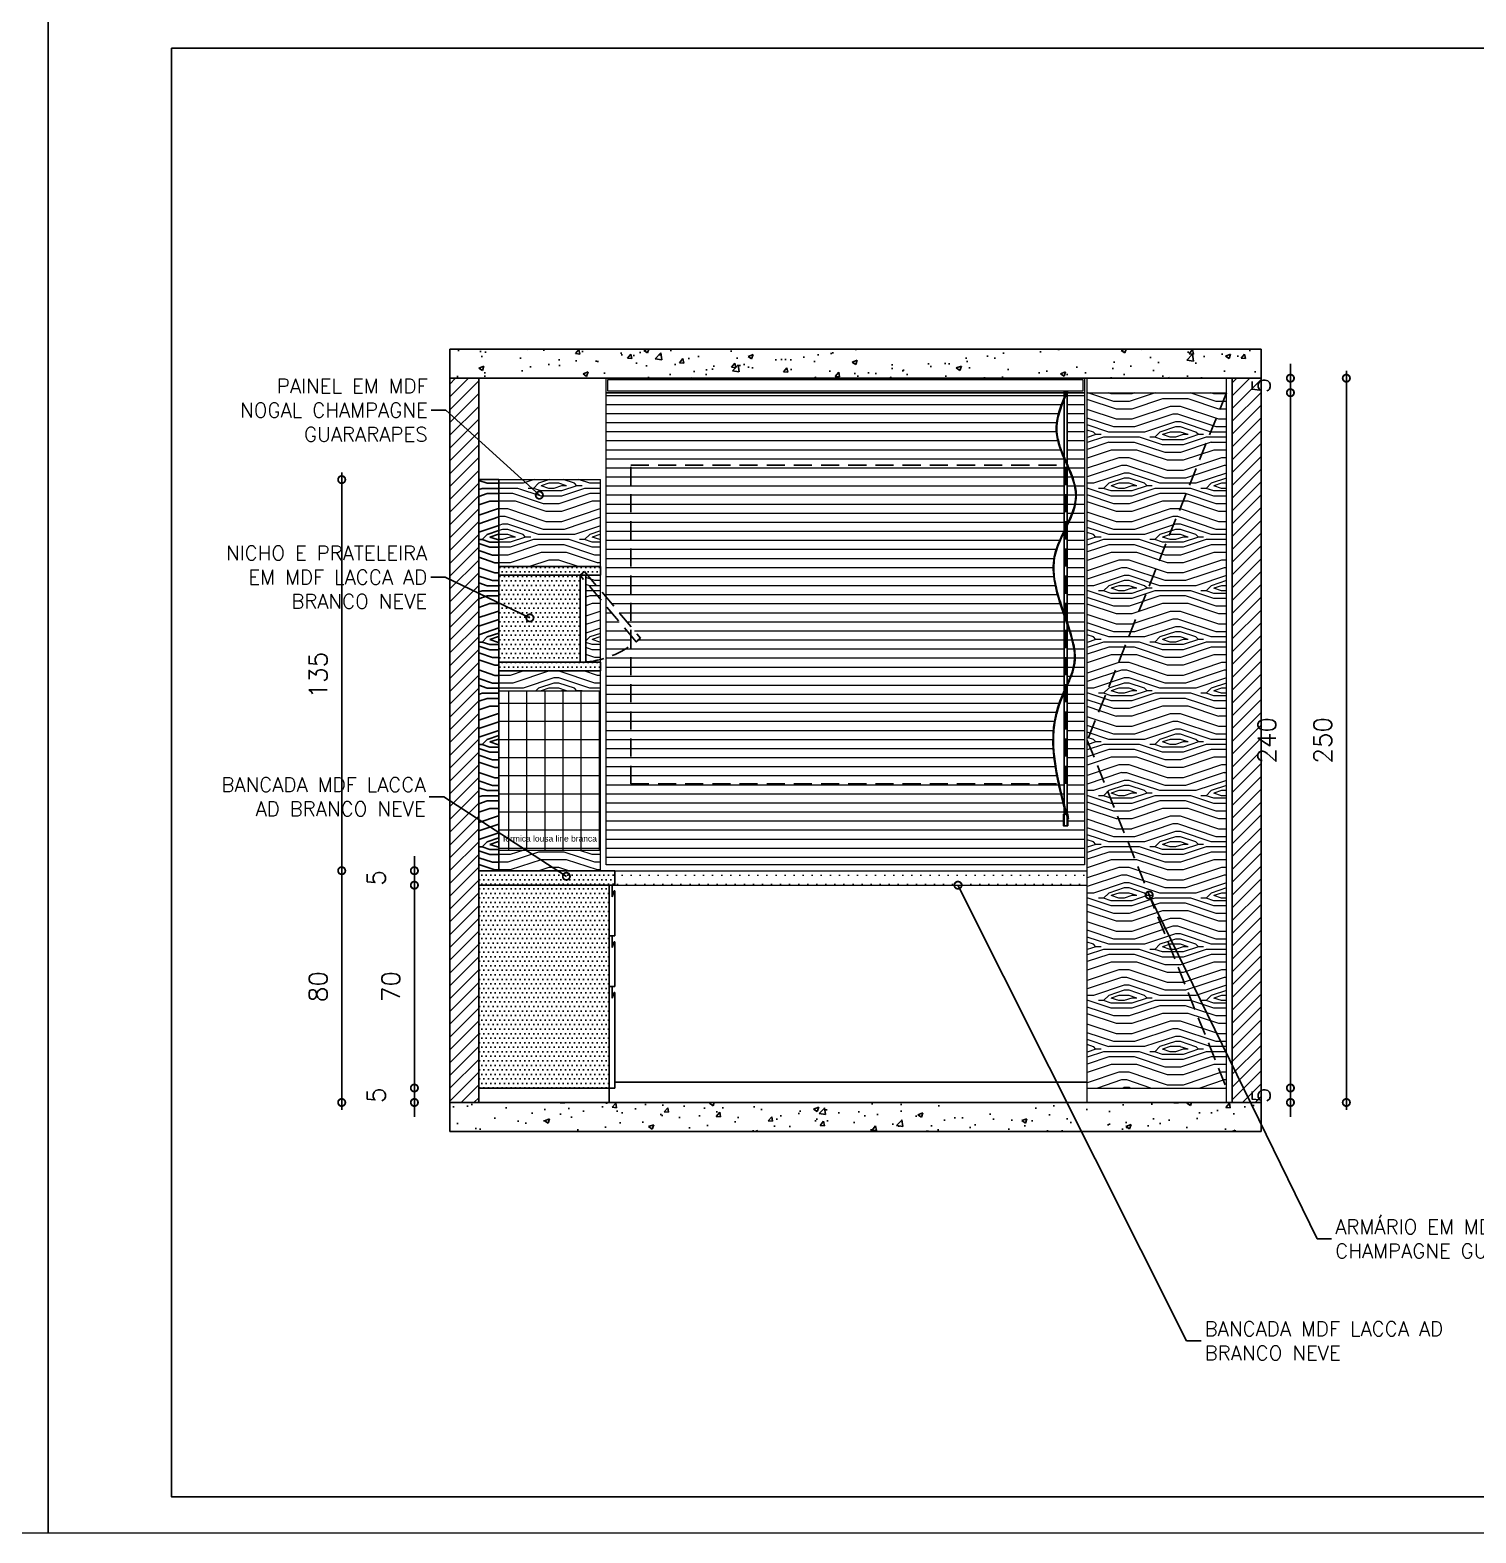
# Model space of a CAD drawing. Extents: x 126968 to 132038, y -1805 to 3860.
# Drawn here: x 131289 to 131788, y 295 to 814 of the extents above; entities that cross this region are included whole.
import ezdxf

# ---------------------------------------------------------------- set-up
doc = ezdxf.new("R2010")
doc.units = 0
doc.header["$MEASUREMENT"] = 0
doc.header["$PDMODE"] = 3
doc.linetypes.add('HIDDEN', pattern=[0.375, 0.25, -0.125])
doc.layers.get('0').update_dxf_attribs({"linetype": 'CONTINUOUS'})
doc.layers.get('Defpoints').update_dxf_attribs({"linetype": 'CONTINUOUS'})
for name, color, linetype, lineweight in [('COTA', 8, 'CONTINUOUS', 5), ('COTAS', 8, 'CONTINUOUS', 20), ('PENA 02', 2, 'CONTINUOUS', 9), ('PENA 03', 3, 'CONTINUOUS', 15), ('PENA 05', 5, 'CONTINUOUS', 25)]:
    doc.layers.add(name, color=color, linetype=linetype, lineweight=lineweight)
for name, color, linetype in [('PENA02', 2, 'CONTINUOUS'), ('PENA04', 4, 'CONTINUOUS'), ('PENA06', 6, 'CONTINUOUS')]:
    doc.layers.add(name, color=color, linetype=linetype)
doc.layers.add('PROJEÇÃO', color=1, linetype='HIDDEN', transparency=0.51)
doc.styles.add('Arial', font='arial.ttf', dxfattribs={"height": 0.3125})
doc.styles.get("Standard").update_dxf_attribs({"font": 'romans.shx'})
doc.dimstyles.new('cota 25-5', dxfattribs={"dimscale": 25, "dimtxt": 0.2, "dimasz": 0.2, "dimexe": 0.1, "dimexo": 0.1, "dimgap": 0.05, "dimtad": 1, "dimdec": 1, "dimlfac": 0.2, "dimrnd": 0.2, "dimzin": 12, "dimdsep": 46, "dimtxsty": 'Standard', "dimblk": 'DOTSMALL', "dimcen": 0.5, "dimdle": 0.1, "dimclrd": 1, "dimclre": 1, "dimclrt": 2, "dimadec": 0, "dimazin": 0, "dimtfac": 1, "dimtdec": 1, "dimtix": 1, "dimtmove": 2, "dimatfit": 3, "dimldrblk": 'DOTSMALL', "dimfxl": 1, "dimtvp": 0.5, "dimtolj": 1, "dimtzin": 0, "dimarcsym": 0})
doc.dimstyles.new('COTAS_1_25', dxfattribs={"dimscale": 25, "dimtxt": 0.25, "dimasz": 0.2, "dimexe": 0.1, "dimexo": 0.2, "dimgap": 0.2, "dimtad": 1, "dimdsep": 46, "dimtxsty": 'Standard', "dimblk1": 'DOTSMALL', "dimblk2": 'DOTSMALL', "dimsah": 1, "dimcen": 0.1, "dimdle": 0.1, "dimse1": 1, "dimse2": 1, "dimclrt": 2, "dimadec": 0, "dimazin": 0, "dimtfac": 1, "dimtmove": 2, "dimatfit": 3, "dimldrblk": 'DOTSMALL', "dimfxl": 1, "dimtolj": 1, "dimtzin": 0, "dimarcsym": 0})
pattern_1 = [(135, (89899.78, -5672.406), (-35.355339, 4e-15), [1.25, -23.75]), (225, (89886.522, -5671.522), (-4e-15, -35.355339), [2.5, -22.5]), (180, (89891.825, -5673.29), (-17.6776695, -17.6776695), [1.7675, -5.3025, 1.7675, -3.535, 12.375, -10.607839]), (180, (89901.548, -5672.406), (-17.6776695, -17.6776695), [1.76775, -3.5355, 1.76775, -28.284339]), (180, (89893.593, -5667.987), (-17.6776695, -17.6776695), [1.76775, -33.587589]), (180, (89892.709, -5665.335), (-17.6776695, -17.6776695), [1.76775, -33.587589]), (180, (89893.593, -5669.755), (-17.6776695, -17.6776695), [1.76775, -33.587589]), (180, (89893.593, -5671.522), (-17.6776695, -17.6776695), [3.5355, -31.819839]), (180, (89875.915, -5680.361), (-17.6776695, -17.6776695), [3.5355, -31.819839]), (180, (89894.477, -5674.174), (-17.6776695, -17.6776695), [7.071, -28.284339]), (180, (89894.477, -5675.942), (-17.6776695, -17.6776695), [7.071, -28.284339]), (180, (89877.683, -5669.755), (-17.6776695, -17.6776695), [7.071, -28.284339]), (180, (89893.593, -5678.593), (-17.6776695, -17.6776695), [5.3033, -30.052039]), (180, (89894.477, -5684.78), (-17.6776695, -17.6776695), [5.3033, -30.052039]), (180, (89894.477, -5681.245), (-17.6776695, -17.6776695), [5.3033, -30.052039]), (180, (89877.683, -5675.058), (-17.6776695, -17.6776695), [8.838835, -26.516504]), (180, (89878.567, -5677.71), (-17.6776695, -17.6776695), [8.838835, -26.516504]), (180, (89881.218, -5671.522), (-17.6776695, -17.6776695), [12.374369, -22.98097]), (161.56505, (89896.244, -5672.406), (-17.6776695, 17.6776695), [2.795085, -53.106615]), (161.56505, (89887.405, -5674.174), (-17.6776695, 17.6776695), [2.795085, -53.106615]), (161.56505, (89890.057, -5673.29), (-17.6776695, 17.6776695), [2.795085, -53.106615]), (161.56505, (89898.896, -5671.522), (-17.6776695, 17.6776695), [5.59017, -50.31153]), (161.56505, (89887.405, -5675.942), (-17.6776695, 17.6776695), [8.385255, -47.516445]), (161.56505, (89888.289, -5678.593), (-17.6776695, 17.6776695), [11.18034, -44.72136]), (161.56505, (89889.173, -5681.245), (-17.6776695, 17.6776695), [11.18034, -44.72136]), (161.56505, (89886.522, -5689.2), (-17.6776695, 17.6776695), [11.18034, -44.72136]), (161.56505, (89888.289, -5687.432), (-17.6776695, 17.6776695), [13.975425, -41.926274]), (161.56505, (89889.173, -5684.78), (-17.6776695, 17.6776695), [13.975425, -41.926274]), (198.43495, (89890.057, -5671.522), (-17.6776695, -17.6776695), [2.795085, -53.106615]), (198.43495, (89894.477, -5672.406), (-17.6776695, -17.6776695), [2.795085, -53.106615]), (198.43495, (89899.78, -5672.406), (-17.6776695, -17.6776695), [5.59017, -50.31153]), (198.43495, (89891.825, -5669.755), (-17.6776695, -17.6776695), [5.59017, -50.31153]), (198.43495, (89902.431, -5673.29), (-17.6776695, -17.6776695), [8.385255, -47.516445]), (198.43495, (89904.199, -5675.058), (-17.6776695, -17.6776695), [11.18034, -44.72136]), (198.43495, (89887.405, -5660.032), (-17.6776695, -17.6776695), [11.18034, -44.72136]), (198.43495, (89891.825, -5667.987), (-17.6776695, -17.6776695), [11.18034, -44.72136]), (198.43495, (89890.057, -5662.683), (-17.6776695, -17.6776695), [13.975425, -41.926274]), (198.43495, (89890.941, -5665.335), (-17.6776695, -17.6776695), [13.975425, -41.926274])]
pattern_2 = [(0, (89904.1992, -5675.0578), (0.78125, 1.5625), [0, -1.5625])]

# ---------------------------------------------------------------- blocks, each defined once
blk = doc.blocks.new('_DOTSMALL')
at = {"color": 0, "linetype": 'ByBlock', "const_width": 0.5}
blk.add_lwpolyline([(-0.0625, 0, 1), (0.0625, 0, 1)], format="xyb", close=True, dxfattribs=at)
blk = doc.blocks.new('*D185')
at = {"layer": 'COTA', "color": 0, "lineweight": -2, "transparency": 16777216}
for p, q in [((131723.88, 693.38), (131723.88, 698.38)), ((131723.88, 693.38), (131723.88, 688.38)), ((131723.88, 688.38), (131723.88, 683.38))]:
    blk.add_line(p, q, dxfattribs=at)
at = {"layer": 'Defpoints', "color": 0, "transparency": 16777216}
for p in [(131701.8, 693.38), (131701.8, 688.38), (131723.88, 688.38)]:
    blk.add_point(p, dxfattribs=at)
at = {"layer": 'COTA', "color": 0, "lineweight": -2, "transparency": 16777216, "xscale": 5, "yscale": 5, "zscale": 5}
for p, rotation in [((131723.88, 693.38), 270), ((131723.88, 688.38), 90)]:
    blk.add_blockref('_DOTSMALL', p, dxfattribs=dict(at, rotation=rotation))
at = {"layer": 'COTA', "color": 2, "transparency": 16777216, "insert": (131713.8, 690.88), "char_height": 6.25, "attachment_point": 5, "rotation": 90}
blk.add_mtext('\\A1;5', dxfattribs=at)
blk = doc.blocks.new('*D186')
at = {"layer": 'COTA', "color": 0, "lineweight": -2, "transparency": 16777216}
blk.add_line((131723.88, 690.88), (131723.88, 445.88), dxfattribs=at)
at = {"layer": 'Defpoints', "color": 0, "transparency": 16777216}
for p in [(131701.8, 688.38), (131701.8, 448.38), (131723.88, 448.38)]:
    blk.add_point(p, dxfattribs=at)
at = {"layer": 'COTA', "color": 0, "lineweight": -2, "transparency": 16777216, "xscale": 5, "yscale": 5, "zscale": 5}
for p, rotation in [((131723.88, 688.38), 90), ((131723.88, 448.38), 270)]:
    blk.add_blockref('_DOTSMALL', p, dxfattribs=dict(at, rotation=rotation))
at = {"layer": 'COTA', "color": 2, "transparency": 16777216, "insert": (131715.75, 568.38), "char_height": 6.25, "attachment_point": 5, "rotation": 90}
blk.add_mtext('\\A1;240', dxfattribs=at)
blk = doc.blocks.new('*D187')
at = {"layer": 'COTA', "color": 0, "lineweight": -2, "transparency": 16777216}
for p, q in [((131723.88, 448.38), (131723.88, 453.38)), ((131723.88, 448.38), (131723.88, 443.38)), ((131723.88, 443.38), (131723.88, 438.38))]:
    blk.add_line(p, q, dxfattribs=at)
at = {"layer": 'Defpoints', "color": 0, "transparency": 16777216}
for p in [(131701.8, 448.38), (131701.8, 443.38), (131723.88, 443.38)]:
    blk.add_point(p, dxfattribs=at)
at = {"layer": 'COTA', "color": 0, "lineweight": -2, "transparency": 16777216, "xscale": 5, "yscale": 5, "zscale": 5}
for p, rotation in [((131723.88, 448.38), 270), ((131723.88, 443.38), 90)]:
    blk.add_blockref('_DOTSMALL', p, dxfattribs=dict(at, rotation=rotation))
at = {"layer": 'COTA', "color": 2, "transparency": 16777216, "insert": (131713.8, 445.88), "char_height": 6.25, "attachment_point": 5, "rotation": 90}
blk.add_mtext('\\A1;5', dxfattribs=at)
blk = doc.blocks.new('*D188')
at = {"layer": 'COTA', "color": 0, "lineweight": -2, "transparency": 16777216}
blk.add_line((131743.17, 440.88), (131743.17, 695.88), dxfattribs=at)
at = {"layer": 'Defpoints', "color": 0, "transparency": 16777216}
for p in [(131703.8, 693.38), (131743.17, 693.38), (131703.8, 443.38)]:
    blk.add_point(p, dxfattribs=at)
at = {"layer": 'COTA', "color": 0, "lineweight": -2, "transparency": 16777216, "xscale": 5, "yscale": 5, "zscale": 5}
for p, rotation in [((131743.17, 693.38), 90), ((131743.17, 443.38), 270)]:
    blk.add_blockref('_DOTSMALL', p, dxfattribs=dict(at, rotation=rotation))
at = {"layer": 'COTA', "color": 2, "transparency": 16777216, "insert": (131735.04, 568.38), "char_height": 6.25, "attachment_point": 5, "rotation": 90}
blk.add_mtext('\\A1;250', dxfattribs=at)
blk = doc.blocks.new('*D189')
at = {"layer": 'COTA', "color": 0, "lineweight": -2, "transparency": 16777216}
for p, q in [((131421.6, 448.38), (131421.6, 453.38)), ((131421.6, 443.38), (131421.6, 448.38)), ((131421.6, 443.38), (131421.6, 438.38))]:
    blk.add_line(p, q, dxfattribs=at)
at = {"layer": 'Defpoints', "color": 0, "transparency": 16777216}
for p in [(131421.6, 448.38), (131443.8, 448.38), (131443.8, 443.38)]:
    blk.add_point(p, dxfattribs=at)
at = {"layer": 'COTA', "color": 0, "lineweight": -2, "transparency": 16777216, "xscale": 5, "yscale": 5, "zscale": 5}
for p, rotation in [((131421.6, 448.38), 270), ((131421.6, 443.38), 90)]:
    blk.add_blockref('_DOTSMALL', p, dxfattribs=dict(at, rotation=rotation))
at = {"layer": 'COTA', "color": 2, "transparency": 16777216, "insert": (131408.47, 445.88), "char_height": 6.25, "attachment_point": 5, "rotation": 90}
blk.add_mtext('\\A1;5', dxfattribs=at)
blk = doc.blocks.new('*D190')
at = {"layer": 'COTA', "color": 0, "lineweight": -2, "transparency": 16777216}
blk.add_line((131421.6, 445.88), (131421.6, 520.88), dxfattribs=at)
at = {"layer": 'Defpoints', "color": 0, "transparency": 16777216}
for p in [(131421.6, 518.38), (131443.8, 518.38), (131443.8, 448.38)]:
    blk.add_point(p, dxfattribs=at)
at = {"layer": 'COTA', "color": 0, "lineweight": -2, "transparency": 16777216, "xscale": 5, "yscale": 5, "zscale": 5}
for p, rotation in [((131421.6, 518.38), 90), ((131421.6, 448.38), 270)]:
    blk.add_blockref('_DOTSMALL', p, dxfattribs=dict(at, rotation=rotation))
at = {"layer": 'COTA', "color": 2, "transparency": 16777216, "insert": (131413.47, 483.38), "char_height": 6.25, "attachment_point": 5, "rotation": 90}
blk.add_mtext('\\A1;70', dxfattribs=at)
blk = doc.blocks.new('*D191')
at = {"layer": 'COTA', "color": 0, "lineweight": -2, "transparency": 16777216}
for p, q in [((131421.6, 523.38), (131421.6, 528.38)), ((131421.6, 518.38), (131421.6, 523.38)), ((131421.6, 518.38), (131421.6, 513.38))]:
    blk.add_line(p, q, dxfattribs=at)
at = {"layer": 'Defpoints', "color": 0, "transparency": 16777216}
for p in [(131421.6, 523.38), (131443.8, 523.38), (131443.8, 518.38)]:
    blk.add_point(p, dxfattribs=at)
at = {"layer": 'COTA', "color": 0, "lineweight": -2, "transparency": 16777216, "xscale": 5, "yscale": 5, "zscale": 5}
for p, rotation in [((131421.6, 523.38), 270), ((131421.6, 518.38), 90)]:
    blk.add_blockref('_DOTSMALL', p, dxfattribs=dict(at, rotation=rotation))
at = {"layer": 'COTA', "color": 2, "transparency": 16777216, "insert": (131408.47, 520.88), "char_height": 6.25, "attachment_point": 5, "rotation": 90}
blk.add_mtext('\\A1;5', dxfattribs=at)
blk = doc.blocks.new('*D192')
at = {"layer": 'COTA', "color": 0, "lineweight": -2, "transparency": 16777216}
blk.add_line((131396.52, 440.88), (131396.52, 525.88), dxfattribs=at)
at = {"layer": 'Defpoints', "color": 0, "transparency": 16777216}
for p in [(131396.52, 523.38), (131443.8, 523.38), (131443.8, 443.38)]:
    blk.add_point(p, dxfattribs=at)
at = {"layer": 'COTA', "color": 0, "lineweight": -2, "transparency": 16777216, "xscale": 5, "yscale": 5, "zscale": 5}
for p, rotation in [((131396.52, 523.38), 90), ((131396.52, 443.38), 270)]:
    blk.add_blockref('_DOTSMALL', p, dxfattribs=dict(at, rotation=rotation))
at = {"layer": 'COTA', "color": 2, "transparency": 16777216, "insert": (131388.4, 483.38), "char_height": 6.25, "attachment_point": 5, "rotation": 90}
blk.add_mtext('\\A1;80', dxfattribs=at)
blk = doc.blocks.new('*D193')
at = {"layer": 'COTA', "color": 0, "lineweight": -2, "transparency": 16777216}
blk.add_line((131396.52, 520.88), (131396.52, 660.88), dxfattribs=at)
at = {"layer": 'Defpoints', "color": 0, "transparency": 16777216}
for p in [(131396.52, 658.38), (131443.8, 658.38), (131443.8, 523.38)]:
    blk.add_point(p, dxfattribs=at)
at = {"layer": 'COTA', "color": 0, "lineweight": -2, "transparency": 16777216, "xscale": 5, "yscale": 5, "zscale": 5}
for p, rotation in [((131396.52, 658.38), 90), ((131396.52, 523.38), 270)]:
    blk.add_blockref('_DOTSMALL', p, dxfattribs=dict(at, rotation=rotation))
at = {"layer": 'COTA', "color": 2, "transparency": 16777216, "insert": (131388.4, 590.88), "char_height": 6.25, "attachment_point": 5, "rotation": 90}
blk.add_mtext('\\A1;135', dxfattribs=at)

msp = doc.modelspace()

# ---------------------------------------------------------------- hatches: boundary and pattern name
at = {"layer": 'COTAS', "linetype": 'Continuous'}
h = msp.add_hatch(dxfattribs=at)
h.set_pattern_fill('LINE', color=256, scale=25)
h.set_pattern_definition([(0, (89904.1992, -5675.0578), (0, 3.125), [])])
edge = h.paths.add_edge_path()
edge.add_spline(control_points=[(131645.796, 665.687), (131644.456, 668.792), (131641.774, 675.749), (131644.197, 682.7), (131645.796, 686.532)], knot_values=[2.4281518, 2.4281518, 2.4281518, 2.4281518, 12.1136413, 24.0211479, 24.0211479, 24.0211479, 24.0211479], degree=3, periodic=0)
edge.add_line((131645.796, 686.532), (131645.796, 688.377))
edge.add_line((131645.796, 688.377), (131487.796, 688.377))
edge.add_line((131487.796, 688.377), (131487.796, 617.761))
edge.add_line((131487.796, 617.761), (131496.296, 607.63))
edge.add_line((131496.296, 607.63), (131496.296, 663.377))
edge.add_line((131496.296, 663.377), (131645.796, 663.377))
edge.add_line((131645.796, 663.377), (131645.796, 665.687))
edge = h.paths.add_edge_path(flags=17)
edge.add_line((131645.796, 663.377), (131496.296, 663.377))
edge.add_line((131496.296, 663.377), (131496.296, 607.63))
edge.add_line((131496.296, 607.63), (131499.61, 603.68))
edge.add_arc((131477.347, 628.659), 33.461, 304.49223, 311.70871, ccw=False)
edge.add_line((131496.296, 601.081), (131496.296, 553.377))
edge.add_line((131496.296, 553.377), (131643.848, 553.377))
edge.add_spline(control_points=[(131643.848, 553.377), (131643.086, 556.905), (131640.439, 571.948), (131643.544, 580.237), (131645.796, 585.355)], knot_values=[110.4985501, 110.4985501, 110.4985501, 110.4985501, 116.8526332, 135.5718754, 135.5718754, 135.5718754, 135.5718754], degree=3, periodic=0)
edge.add_line((131645.796, 585.355), (131645.796, 611.553))
edge.add_spline(control_points=[(131645.796, 611.553), (131644.519, 615.219), (131642.151, 622.147), (131641.654, 631.959), (131644.391, 637.788), (131645.796, 640.693)], knot_values=[50.5163436, 50.5163436, 50.5163436, 50.5163436, 61.4422545, 70.5671269, 79.8443436, 79.8443436, 79.8443436, 79.8443436], degree=3, periodic=0)
edge.add_line((131645.796, 640.693), (131645.796, 663.377))
h.paths.add_polyline_path([(131652.796, 688.377), (131646.796, 688.377), (131646.796, 538.877), (131645.796, 538.877), (131645.796, 553.377), (131496.296, 553.377), (131496.296, 601.081, -0.071227), (131487.796, 596.872), (131487.796, 525.377), (131652.796, 525.377)])
h.paths.add_polyline_path([(131487.796, 614.65), (131487.796, 596.872, 0.071227), (131496.296, 601.081), (131496.296, 604.518)], flags=17)
at = {"layer": 'PENA 02', "linetype": 'Continuous'}
h = msp.add_hatch(dxfattribs=at)
h.set_pattern_fill('LEGNO2', color=256, scale=25, angle=135, pattern_type=2)
h.set_pattern_definition([(135, (89955.13, -5672.406), (-35.355339, 4e-15), [1.25, -23.75]), (225, (89941.87, -5671.522), (-4e-15, -35.355339), [2.5, -22.5]), (180, (89947.174, -5673.29), (-17.6776695, -17.6776695), [1.7675, -5.3025, 1.7675, -3.535, 12.375, -10.607839]), (180, (89956.897, -5672.406), (-17.6776695, -17.6776695), [1.76775, -3.5355, 1.76775, -28.284339]), (180, (89948.942, -5667.987), (-17.6776695, -17.6776695), [1.76775, -33.587589]), (180, (89948.058, -5665.335), (-17.6776695, -17.6776695), [1.76775, -33.587589]), (180, (89948.942, -5669.755), (-17.6776695, -17.6776695), [1.76775, -33.587589]), (180, (89948.942, -5671.522), (-17.6776695, -17.6776695), [3.5355, -31.819839]), (180, (89931.264, -5680.361), (-17.6776695, -17.6776695), [3.5355, -31.819839]), (180, (89949.826, -5674.174), (-17.6776695, -17.6776695), [7.071, -28.284339]), (180, (89949.826, -5675.942), (-17.6776695, -17.6776695), [7.071, -28.284339]), (180, (89933.032, -5669.755), (-17.6776695, -17.6776695), [7.071, -28.284339]), (180, (89948.942, -5678.593), (-17.6776695, -17.6776695), [5.3033, -30.052039]), (180, (89949.826, -5684.78), (-17.6776695, -17.6776695), [5.3033, -30.052039]), (180, (89949.826, -5681.245), (-17.6776695, -17.6776695), [5.3033, -30.052039]), (180, (89933.032, -5675.058), (-17.6776695, -17.6776695), [8.838835, -26.516504]), (180, (89933.916, -5677.71), (-17.6776695, -17.6776695), [8.838835, -26.516504]), (180, (89936.567, -5671.522), (-17.6776695, -17.6776695), [12.374369, -22.98097]), (161.56505, (89951.593, -5672.406), (-17.6776695, 17.6776695), [2.795085, -53.106615]), (161.56505, (89942.755, -5674.174), (-17.6776695, 17.6776695), [2.795085, -53.106615]), (161.56505, (89945.406, -5673.29), (-17.6776695, 17.6776695), [2.795085, -53.106615]), (161.56505, (89954.245, -5671.522), (-17.6776695, 17.6776695), [5.59017, -50.31153]), (161.56505, (89942.755, -5675.942), (-17.6776695, 17.6776695), [8.385255, -47.516445]), (161.56505, (89943.638, -5678.593), (-17.6776695, 17.6776695), [11.18034, -44.72136]), (161.56505, (89944.522, -5681.245), (-17.6776695, 17.6776695), [11.18034, -44.72136]), (161.56505, (89941.871, -5689.2), (-17.6776695, 17.6776695), [11.18034, -44.72136]), (161.56505, (89943.638, -5687.432), (-17.6776695, 17.6776695), [13.975425, -41.926274]), (161.56505, (89944.522, -5684.78), (-17.6776695, 17.6776695), [13.975425, -41.926274]), (198.43495, (89945.406, -5671.522), (-17.6776695, -17.6776695), [2.795085, -53.106615]), (198.43495, (89949.826, -5672.406), (-17.6776695, -17.6776695), [2.795085, -53.106615]), (198.43495, (89955.129, -5672.406), (-17.6776695, -17.6776695), [5.59017, -50.31153]), (198.43495, (89947.174, -5669.755), (-17.6776695, -17.6776695), [5.59017, -50.31153]), (198.43495, (89957.781, -5673.29), (-17.6776695, -17.6776695), [8.385255, -47.516445]), (198.43495, (89959.548, -5675.058), (-17.6776695, -17.6776695), [11.18034, -44.72136]), (198.43495, (89942.755, -5660.032), (-17.6776695, -17.6776695), [11.18034, -44.72136]), (198.43495, (89947.174, -5667.987), (-17.6776695, -17.6776695), [11.18034, -44.72136]), (198.43495, (89945.406, -5662.683), (-17.6776695, -17.6776695), [13.975425, -41.926274]), (198.43495, (89946.29, -5665.335), (-17.6776695, -17.6776695), [13.975425, -41.926274])])
h.paths.add_polyline_path([(131701.796, 688.377), (131653.796, 688.377), (131653.796, 568.377)])
h.paths.add_polyline_path([(131701.796, 688.377), (131653.796, 568.377), (131701.796, 448.377)])
h.paths.add_polyline_path([(131653.796, 568.377), (131653.796, 448.377), (131701.796, 448.377)], flags=17)
h = msp.add_hatch(dxfattribs=at)
h.set_pattern_fill('LEGNO2', color=256, scale=25, angle=135, pattern_type=2)
h.set_pattern_definition(pattern_1)
h.paths.add_polyline_path([(131485.796, 658.377), (131450.796, 658.377), (131450.796, 628.377), (131485.796, 628.377)])
h.paths.add_polyline_path([(131485.796, 592.377), (131450.796, 592.377), (131450.796, 585.377), (131485.796, 585.377)])
h.paths.add_polyline_path([(131485.796, 530.377), (131450.796, 530.377), (131450.796, 523.377), (131485.796, 523.377)])
h = msp.add_hatch(dxfattribs=at)
h.set_pattern_fill('LEGNO2', color=256, scale=25, angle=135, pattern_type=2)
h.set_pattern_definition(pattern_1)
h.paths.add_polyline_path([(131485.796, 617.034), (131480.796, 622.993), (131480.796, 595.377, 0.0380206), (131485.796, 596.283)])
h.paths.add_polyline_path([(131481.406, 625.377), (131480.796, 625.377), (131480.796, 622.993), (131485.796, 617.034), (131485.796, 620.145)])
h.paths.add_polyline_path([(131485.796, 625.377), (131481.406, 625.377), (131485.796, 620.145)], flags=17)
h = msp.add_hatch(dxfattribs=at)
h.set_pattern_fill('NET', color=256, scale=50)
h.set_pattern_definition([(0, (89904.199, -5675.058), (0, 6.25), []), (90, (89904.199, -5675.058), (-6.25, 4e-16), [])])
h.paths.add_polyline_path([(131485.796, 585.377), (131450.796, 585.377), (131450.796, 530.377), (131485.796, 530.377)])
h.paths.add_polyline_path([(131451.666, 532.878), (131485.059, 532.878), (131485.059, 536.077), (131451.666, 536.077)], flags=24)
at = {"layer": 'PENA 03'}
h = msp.add_hatch(dxfattribs=at)
h.set_pattern_fill('DOTS', color=256, scale=50)
h.set_pattern_definition([(0, (89904.1992, -5675.0578), (1.5625, 3.125), [0, -3.125])])
h.paths.add_polyline_path([(131653.796, 523.377), (131490.796, 523.377), (131490.796, 518.377), (131653.796, 518.377)])
at = {"layer": 'PENA04'}
h = msp.add_hatch(dxfattribs=at)
h.set_pattern_fill('LEGNO2', color=256, scale=25, angle=135, pattern_type=2)
h.set_pattern_definition(pattern_1)
h.paths.add_polyline_path([(131450.796, 658.377), (131443.796, 658.377), (131443.796, 523.377), (131450.796, 523.377)])
h = msp.add_hatch(dxfattribs=at)
h.set_pattern_fill('DOTS', color=256, scale=25)
h.set_pattern_definition(pattern_2)
h.paths.add_polyline_path([(131478.796, 625.377), (131450.796, 625.377), (131450.796, 595.377), (131478.796, 595.377)])
h.paths.add_polyline_path([(131485.796, 628.377), (131450.796, 628.377), (131450.796, 625.377), (131478.796, 625.377), (131480.328, 626.662), (131481.406, 625.377), (131485.796, 625.377)])
h.paths.add_polyline_path([(131485.796, 595.377), (131450.796, 595.377), (131450.796, 592.377), (131485.796, 592.377)])
h = msp.add_hatch(dxfattribs=at)
h.set_pattern_fill('DOTS', color=256, scale=25)
h.set_pattern_definition(pattern_2)
h.paths.add_polyline_path([(131490.796, 523.377), (131443.796, 523.377), (131443.796, 518.377), (131490.796, 518.377)])
h = msp.add_hatch(dxfattribs=at)
h.set_pattern_fill('DOTS', color=256, scale=25)
h.set_pattern_definition(pattern_2)
h.paths.add_polyline_path([(131488.796, 518.377), (131443.796, 518.377), (131443.796, 448.377), (131488.796, 448.377)])
at = {"layer": 'PENA06'}
h = msp.add_hatch(dxfattribs=at)
h.set_pattern_fill('AR-CONC', color=256, scale=2.5)
h.set_pattern_definition([(50, (89959.548, -5675.058), (17.9315046, -1.5688034), [1.875, -20.625]), (355, (89959.548, -5675.058), (-3.468783, 18.804803), [1.5, -16.5]), (100.451444, (89961.043, -5675.189), (14.462721, 17.236), [1.593505, -17.528553]), (46.1842, (89959.548, -5670.058), (26.681033, -4.137982), [2.8125, -30.9375]), (96.635635, (89961.772, -5670.403), (23.366549, 24.352965), [2.390259, -26.292844]), (351.184164, (89959.548, -5670.058), (23.366549, 24.352965), [2.25, -24.75]), (21, (89962.048, -5671.308), (14.9226763, -10.0654723), [1.875, -20.625]), (326, (89962.048, -5671.308), (6.082883, 18.128751), [1.5, -16.5]), (71.451445, (89963.292, -5672.147), (21.0055594, 8.063279), [1.593505, -17.528553]), (37.5, (89959.5484, -5675.058), (0.3039964, 8.3223463), [0, -16.3, 0, -16.75, 0, -16.5625]), (7.5, (89959.548, -5675.058), (6.5767384, 9.8602928), [0, -9.55, 0, -15.925, 0, -6.3125]), (327.5, (89953.9734, -5675.058), (13.3455609, -0.5638718), [0, -6.25, 0, -19.5, 0, -25.875]), (317.5, (89951.473, -5675.058), (14.5796542, 2.5026246), [0, -8.125, 0, -12.95, 0, -18.375])])
h.paths.add_polyline_path([(131713.796, 703.377), (131433.796, 703.377), (131433.796, 693.377), (131713.796, 693.377)])
h.paths.add_polyline_path([(131713.796, 443.377), (131433.796, 443.377), (131433.796, 433.377), (131713.796, 433.377)])
h = msp.add_hatch(dxfattribs=at)
h.set_pattern_fill('ANSI31', color=256, scale=25)
h.set_pattern_definition([(45, (89959.5484, -5675.0578), (-2.2097087, 2.2097087), [])])
h.paths.add_polyline_path([(131713.796, 693.377), (131703.796, 693.377), (131703.796, 443.377), (131713.796, 443.377)])
h.paths.add_polyline_path([(131443.796, 693.377), (131433.796, 693.377), (131433.796, 443.377), (131443.796, 443.377)])
h.paths.add_polyline_path([(131718.483, 687.231), (131718.483, 694.523), (131709.108, 694.523), (131709.108, 687.231)], flags=9)
h.paths.add_polyline_path([(131720.439, 558.779), (131720.439, 577.975), (131711.064, 577.975), (131711.064, 558.779)], flags=9)
h.paths.add_polyline_path([(131718.483, 442.231), (131718.483, 449.523), (131709.108, 449.523), (131709.108, 442.231)], flags=9)

# ---------------------------------------------------------------- linework, layer by layer
at = {"color": 2, "ltscale": 2}
msp.add_line((131490.796, 450.377), (131653.796, 450.377), dxfattribs=at)
for points in [[(131646.796, 688.877), (131645.796, 688.877), (131645.796, 538.877), (131646.796, 538.877)], [(131645.546, 542.943), (131647.046, 542.943), (131647.046, 538.877), (131645.546, 538.877)]]:
    msp.add_lwpolyline(points, close=True)
msp.add_spline([(131646.796, 688.877), (131643.077, 675.032), (131649.79, 652.759), (131642.406, 631.828), (131642.54, 622.704), (131649.392, 596.829), (131642.113, 564.096), (131647.046, 542.943), (131647.025, 543.045)], degree=3)
msp.add_open_spline([(131646.979, 688.798), (131646.769, 688.311), (131646.559, 687.824), (131645.938, 686.364), (131645.535, 685.392), (131644.422, 682.479), (131643.808, 680.543), (131643.288, 677.388), (131643.205, 676.165), (131643.434, 672.561), (131644.189, 670.164), (131646.104, 665.361), (131647.261, 662.958), (131649.151, 658.162), (131649.884, 655.767), (131650.019, 652.397), (131649.942, 651.418), (131649.602, 649.471), (131649.34, 648.503), (131648.366, 645.606), (131647.464, 643.685), (131645.869, 640.381), (131645.189, 639.001), (131644.083, 636.506), (131643.634, 635.394), (131642.933, 633.261), (131642.668, 632.242), (131642.324, 630.184), (131642.24, 629.145), (131642.207, 626.001), (131642.482, 623.868), (131643.403, 619.556), (131644.048, 617.379), (131646.082, 611.184), (131647.63, 607.205), (131648.928, 602.306), (131649.184, 601.143), (131649.501, 599.062), (131649.586, 598.134), (131649.606, 595.75), (131649.396, 594.354), (131648.682, 591.636), (131648.179, 590.311), (131646.21, 585.665), (131644.404, 582.207), (131642.927, 576.399), (131642.654, 575.032), (131642.182, 571.499), (131642.057, 569.232), (131642.185, 565.709), (131642.255, 564.676), (131642.467, 562.525), (131642.609, 561.409), (131643.114, 558.008), (131643.557, 555.672), (131644.997, 548.999), (131646.105, 544.997), (131646.843, 542.761), (131646.887, 542.63), (131646.929, 542.508)], degree=3, knots=[0, 0, 0, 0, 1.5135388, 1.5135388, 4.5406164, 4.5406164, 10.5947715, 10.5947715, 14.4400181, 14.4400181, 21.9423561, 21.9423561, 29.4446941, 29.4446941, 36.9470321, 36.9470321, 40.0324504, 40.0324504, 43.1178687, 43.1178687, 49.2887052, 49.2887052, 53.6946959, 53.6946959, 57.2063879, 57.2063879, 60.3877172, 60.3877172, 63.5690465, 63.5690465, 69.9317051, 69.9317051, 76.2943636, 76.2943636, 88.1656841, 88.1656841, 91.9761842, 91.9761842, 95.1951533, 95.1951533, 100.5053512, 100.5053512, 105.8155491, 105.8155491, 118.753023, 118.753023, 122.4145511, 122.4145511, 127.5332417, 127.5332417, 129.5386116, 129.5386116, 131.5439815, 131.5439815, 135.5547214, 135.5547214, 143.5762011, 143.5762011, 144.1104357, 144.1104357, 144.1104357, 144.1104357])
at = {"layer": 'COTA'}
msp.add_open_spline([(131646.929, 542.508), (131646.9, 542.659), (131646.866, 542.826), (131646.829, 543.005)], degree=3, dxfattribs=at)
at = {"layer": 'COTAS', "linetype": 'Continuous'}
for points in [[(131487.796, 693.377), (131652.796, 693.377), (131652.796, 688.377), (131487.796, 688.377)], [(131488.296, 692.877), (131652.296, 692.877), (131652.296, 688.877), (131488.296, 688.877)], [(131652.796, 525.377), (131487.796, 525.377), (131487.796, 688.377), (131652.796, 688.377)]]:
    msp.add_lwpolyline(points, close=True, dxfattribs=at)
at = {"layer": 'PENA 02', "linetype": 'Continuous'}
for p, q in [((131450.796, 658.377), (131485.796, 658.377)), ((131485.796, 628.377), (131485.796, 658.377)), ((131485.796, 595.377), (131485.796, 625.377)), ((131485.796, 523.377), (131485.796, 592.377)), ((131485.796, 585.377), (131450.796, 585.377)), ((131485.796, 530.377), (131450.796, 530.377))]:
    msp.add_line(p, q, dxfattribs=at)
at = {"layer": 'PENA 03'}
for p, q in [((131653.796, 443.377), (131653.796, 693.377)), ((131701.796, 443.377), (131701.796, 693.377)), ((131653.796, 688.377), (131701.796, 688.377)), ((131490.796, 523.377), (131653.796, 523.377)), ((131490.796, 518.377), (131653.796, 518.377)), ((131653.796, 448.377), (131701.796, 448.377))]:
    msp.add_line(p, q, dxfattribs=at)
for points in [[(130552.743, 294.797), (131295.243, 294.797), (131295.243, 819.797), (130552.743, 819.797)], [(131295.243, 294.797), (132037.743, 294.797), (132037.743, 819.797), (131295.243, 819.797)]]:
    msp.add_lwpolyline(points, close=True, dxfattribs=at)
at = {"layer": 'PENA 05'}
msp.add_line((131337.743, 807.297), (131997.537, 807.297), dxfattribs=at)
msp.add_lwpolyline([(131337.743, 807.297), (132025.243, 807.297), (132025.243, 307.297), (131337.743, 307.297)], close=True, dxfattribs=at)
at = {"layer": 'PENA04'}
for p, q in [((131443.796, 658.377), (131450.796, 658.377)), ((131450.796, 523.377), (131450.796, 658.377)), ((131485.796, 628.377), (131450.796, 628.377)), ((131485.796, 625.377), (131485.796, 628.377)), ((131485.796, 625.377), (131450.796, 625.377)), ((131478.796, 595.377), (131478.796, 625.377)), ((131480.796, 595.377), (131480.796, 625.377)), ((131485.796, 595.377), (131450.796, 595.377)), ((131485.796, 592.377), (131450.796, 592.377)), ((131485.796, 592.377), (131485.796, 595.377)), ((131490.796, 523.377), (131443.796, 523.377)), ((131490.796, 518.377), (131490.796, 523.377)), ((131490.796, 518.377), (131443.796, 518.377)), ((131488.796, 448.377), (131488.796, 518.377)), ((131489.796, 514.377), (131489.796, 518.377)), ((131490.496, 516.377), (131489.796, 514.377)), ((131490.796, 516.377), (131490.496, 516.377)), ((131490.796, 500.877), (131490.796, 516.377)), ((131490.796, 500.877), (131488.796, 500.877)), ((131489.796, 496.877), (131489.796, 500.877)), ((131490.496, 498.877), (131489.796, 496.877)), ((131490.796, 498.877), (131490.496, 498.877)), ((131490.796, 483.377), (131490.796, 498.877)), ((131490.796, 483.377), (131488.796, 483.377)), ((131489.796, 479.377), (131489.796, 483.377)), ((131490.496, 481.377), (131489.796, 479.377)), ((131490.796, 481.377), (131490.496, 481.377)), ((131490.796, 448.377), (131490.796, 481.377)), ((131443.796, 448.377), (131490.796, 448.377)), ((131488.796, 443.377), (131488.796, 448.377))]:
    msp.add_line(p, q, dxfattribs=at)
at = {"layer": 'PENA06'}
for p, q in [((131433.796, 433.377), (131433.796, 703.377)), ((131433.796, 703.377), (131713.796, 703.377)), ((131713.796, 433.377), (131713.796, 703.377)), ((131433.796, 693.377), (131713.796, 693.377)), ((131443.796, 443.377), (131443.796, 693.377)), ((131703.796, 443.377), (131703.796, 693.377)), ((131433.796, 443.377), (131713.796, 443.377)), ((131433.796, 433.377), (131713.796, 433.377))]:
    msp.add_line(p, q, dxfattribs=at)
at = {"layer": 'PROJEÇÃO', "ltscale": 25}
for p, q in [((131701.796, 688.377), (131653.796, 568.377)), ((131496.296, 553.377), (131496.296, 663.377)), ((131496.296, 663.377), (131646.296, 663.377)), ((131646.296, 553.377), (131646.296, 663.377)), ((131653.796, 568.377), (131701.796, 448.377)), ((131496.296, 553.377), (131646.296, 553.377))]:
    msp.add_line(p, q, dxfattribs=at)
msp.add_lwpolyline([(131478.796, 625.377), (131480.328, 626.662), (131499.61, 603.68), (131498.078, 602.394)], close=True, dxfattribs=at)
msp.add_arc((131477.347, 628.659), 33.461, 275.91556, 311.70871, dxfattribs=at)

# ---------------------------------------------------------------- texts
at = {"color": 2, "ltscale": 2, "char_height": 5}
for s, insert, attachment_point in [('PAINEL EM MDF\\PNOGAL CHAMPAGNE\\PGUARARAPES', (131426.196, 682.346), 6), ('NICHO E PRATELEIRA\\PEM MDF LACCA AD\\PBRANCO NEVE', (131426.02, 624.701), 6), ('BANCADA MDF LACCA\\PAD BRANCO NEVE', (131425.49, 548.896), 6), ('ARMÁRIO EM MDF NOGAL\\PCHAMPAGNE GUARARAPES', (131739.335, 396.313), 4), ('BANCADA MDF LACCA AD\\PBRANCO NEVE', (131694.278, 361.102), 4)]:
    msp.add_mtext(s, dxfattribs=dict(at, insert=insert, attachment_point=attachment_point))
at = {"layer": 'PENA02', "color": 2, "style": 'Arial'}
msp.add_text('fórmica lousa line branca', height=2.08406, rotation=360, dxfattribs=at).set_placement((131452.199, 533.44))

# ---------------------------------------------------------------- dimensions: what is measured, and where the dimension line sits
at = {"layer": 'COTA'}
for base, p1, p2, picture, middle in [((131723.876, 688.377), (131701.796, 693.377), (131701.796, 688.377), '*D185', (131713.796, 690.877)), ((131723.876, 443.377), (131701.796, 448.377), (131701.796, 443.377), '*D187', (131713.796, 445.877))]:
    dim = msp.add_linear_dim(base=base, p1=p1, p2=p2, angle=90, dimstyle='COTAS_1_25', dxfattribs=at)
    dim.commit()
    dim.dimension.update_dxf_attribs({"geometry": picture, "text_midpoint": middle, "dimtype": 160})
for base, p1, p2, picture, middle in [((131743.169, 693.377), (131703.796, 443.377), (131703.796, 693.377), '*D188', (131735.044, 568.377)), ((131723.876, 448.377), (131701.796, 688.377), (131701.796, 448.377), '*D186', (131715.751, 568.377)), ((131396.521, 658.377), (131443.796, 523.377), (131443.796, 658.377), '*D193', (131388.396, 590.877)), ((131396.521, 523.377), (131443.796, 443.377), (131443.796, 523.377), '*D192', (131388.396, 483.377)), ((131421.596, 523.377), (131443.796, 518.377), (131443.796, 523.377), '*D191', (131408.471, 520.877)), ((131421.596, 518.377), (131443.796, 448.377), (131443.796, 518.377), '*D190', (131413.471, 483.377)), ((131421.596, 448.377), (131443.796, 443.377), (131443.796, 448.377), '*D189', (131408.471, 445.877))]:
    dim = msp.add_linear_dim(base=base, p1=p1, p2=p2, angle=90, dimstyle='COTAS_1_25', dxfattribs=at)
    dim.commit()
    dim.dimension.update_dxf_attribs({"geometry": picture, "text_midpoint": middle})

# ---------------------------------------------------------------- leaders
at = {"ltscale": 2, "annotation_type": 0, "has_hookline": 1}
for points, hookline_direction, text_width in [([(131464.715, 652.996), (131432.446, 682.346), (131427.446, 682.346)], 1, 71.667), ([(131461.452, 610.627), (131432.27, 624.701), (131427.27, 624.701)], 1, 78.333), ([(131474.039, 521.436), (131431.74, 548.896), (131426.74, 548.896)], 1, 79.524), ([(131609.173, 518.377), (131688.028, 361.102), (131693.028, 361.102)], 0, 93.333), ([(131675.158, 514.971), (131733.085, 396.313), (131738.085, 396.313)], 0, 95.238)]:
    msp.add_leader(points, dimstyle='cota 25-5', override={"dimgap": 0.05, "dimtad": 0}, dxfattribs=dict(at, hookline_direction=hookline_direction, text_width=text_width))

doc.saveas('drawing.dxf')
